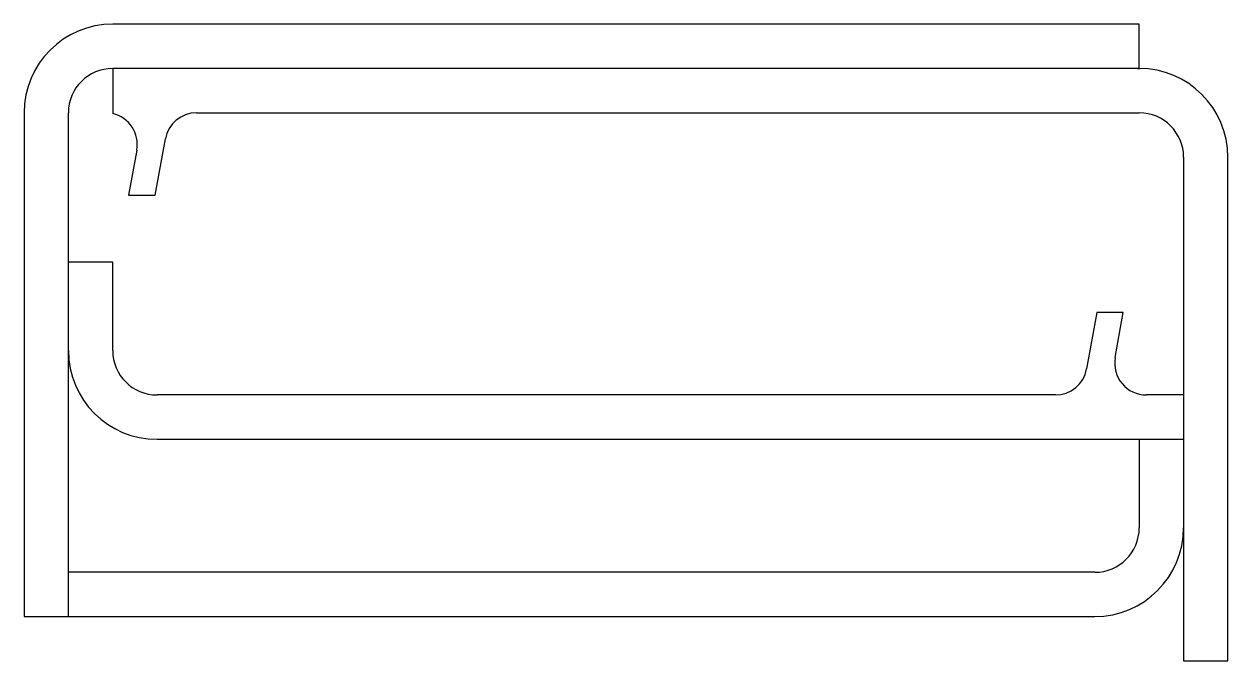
# Model space of a CAD drawing. Header units: millimetres. Extents: x -105 to 85, y -30 to 70.
import ezdxf

# ---------------------------------------------------------------- set-up
doc = ezdxf.new("R2010")
doc.units = ezdxf.units.MM

msp = doc.modelspace()

# ---------------------------------------------------------------- linework, layer by layer
at = {"color": 7, "linetype": 'Continuous', "lineweight": 25}
for p, q in [((70.82, 70.29), (-91.24, 70.29)), ((70.82, 63.16), (70.82, 70.29)), ((-91.24, 63.29), (-91.24, 56.16)), ((70.82, 63.29), (-91.24, 63.29)), ((-105.24, 56.29), (-105.24, -23.23)), ((-98.24, -23.23), (-98.24, 56.29)), ((-78, 56.29), (70.82, 56.29)), ((-84.52, 43.29), (-82.92, 52.18)), ((-87.45, 50.41), (-88.73, 43.29)), ((77.82, 49.29), (77.82, -30.23)), ((84.82, -30.23), (84.82, 49.29)), ((-88.73, 43.29), (-84.52, 43.29)), ((-91.24, 32.73), (-98.24, 32.73)), ((-91.24, 18.75), (-91.24, 32.73)), ((64.11, 24.75), (62.5, 15.87)), ((68.31, 24.75), (64.11, 24.75)), ((67.03, 17.64), (68.31, 24.75)), ((57.58, 11.75), (-84.24, 11.75)), ((77.82, 11.75), (71.95, 11.75)), ((-84.24, 4.75), (77.82, 4.75)), ((70.82, 4.75), (70.82, -9.23)), ((63.82, -16.23), (-98.24, -16.23)), ((-105.24, -23.23), (63.82, -23.23)), ((77.82, -30.23), (84.82, -30.23))]:
    msp.add_line(p, q, dxfattribs=at)
for centre, radius, start, end in [((-91.24, 56.29), 14, 90, 180), ((-91.24, 56.29), 7, 90, 180), ((69.69, 58.29), 5, 76.9494, 90), ((70.82, 49.29), 14, 0, 90), ((-92.37, 51.29), 5, 349.78, 76.9494), ((-78, 51.29), 5, 90, 169.78), ((70.82, 49.29), 7, 0, 90), ((-84.24, 18.75), 14, 180, 270), ((-84.24, 18.75), 7, 180, 270), ((71.95, 16.75), 5, 169.78, 270), ((57.58, 16.75), 5, 270, 349.78), ((63.82, -9.23), 7, 270, 0), ((63.82, -9.23), 14, 270, 0)]:
    msp.add_arc(centre, radius, start, end, dxfattribs=at)

doc.saveas('drawing.dxf')
